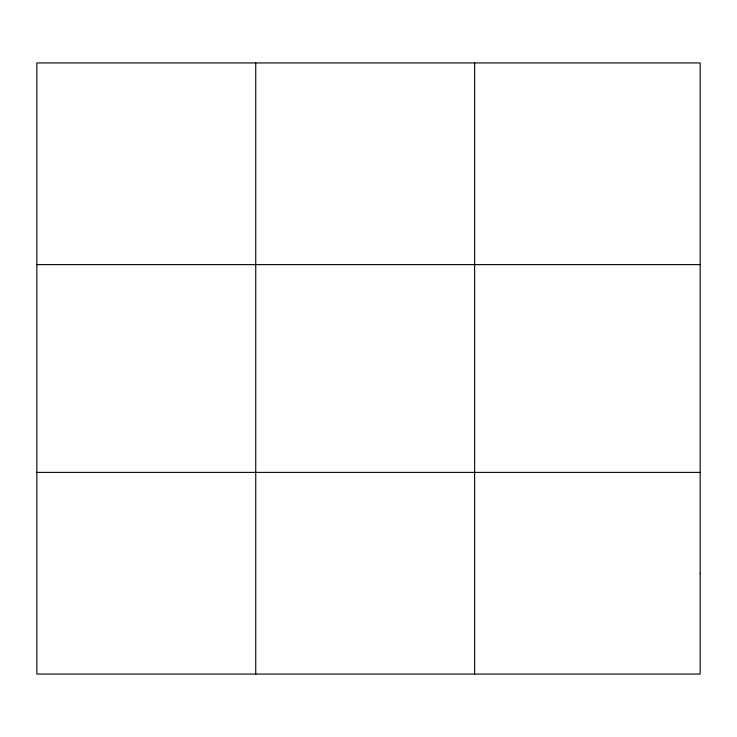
<?xml version="1.0" encoding="UTF-8"?>
<svg xmlns="http://www.w3.org/2000/svg" width="737" height="737" viewBox="0 0 737 737"><rect width="100%" height="100%" fill="white"/><g stroke="black" fill="none" stroke-linecap="round" stroke-linejoin="round"><path stroke-width="1.11" d="M255.739 62.94L255.739 674.06M474.628 62.94L474.628 674.06M36.85 264.611L700.15 264.611M36.85 472.389L700.15 472.389M700.15 573.229L700.15 674.06L36.85 674.06L36.85 62.94L700.15 62.94L700.15 573.229"/></g></svg>
